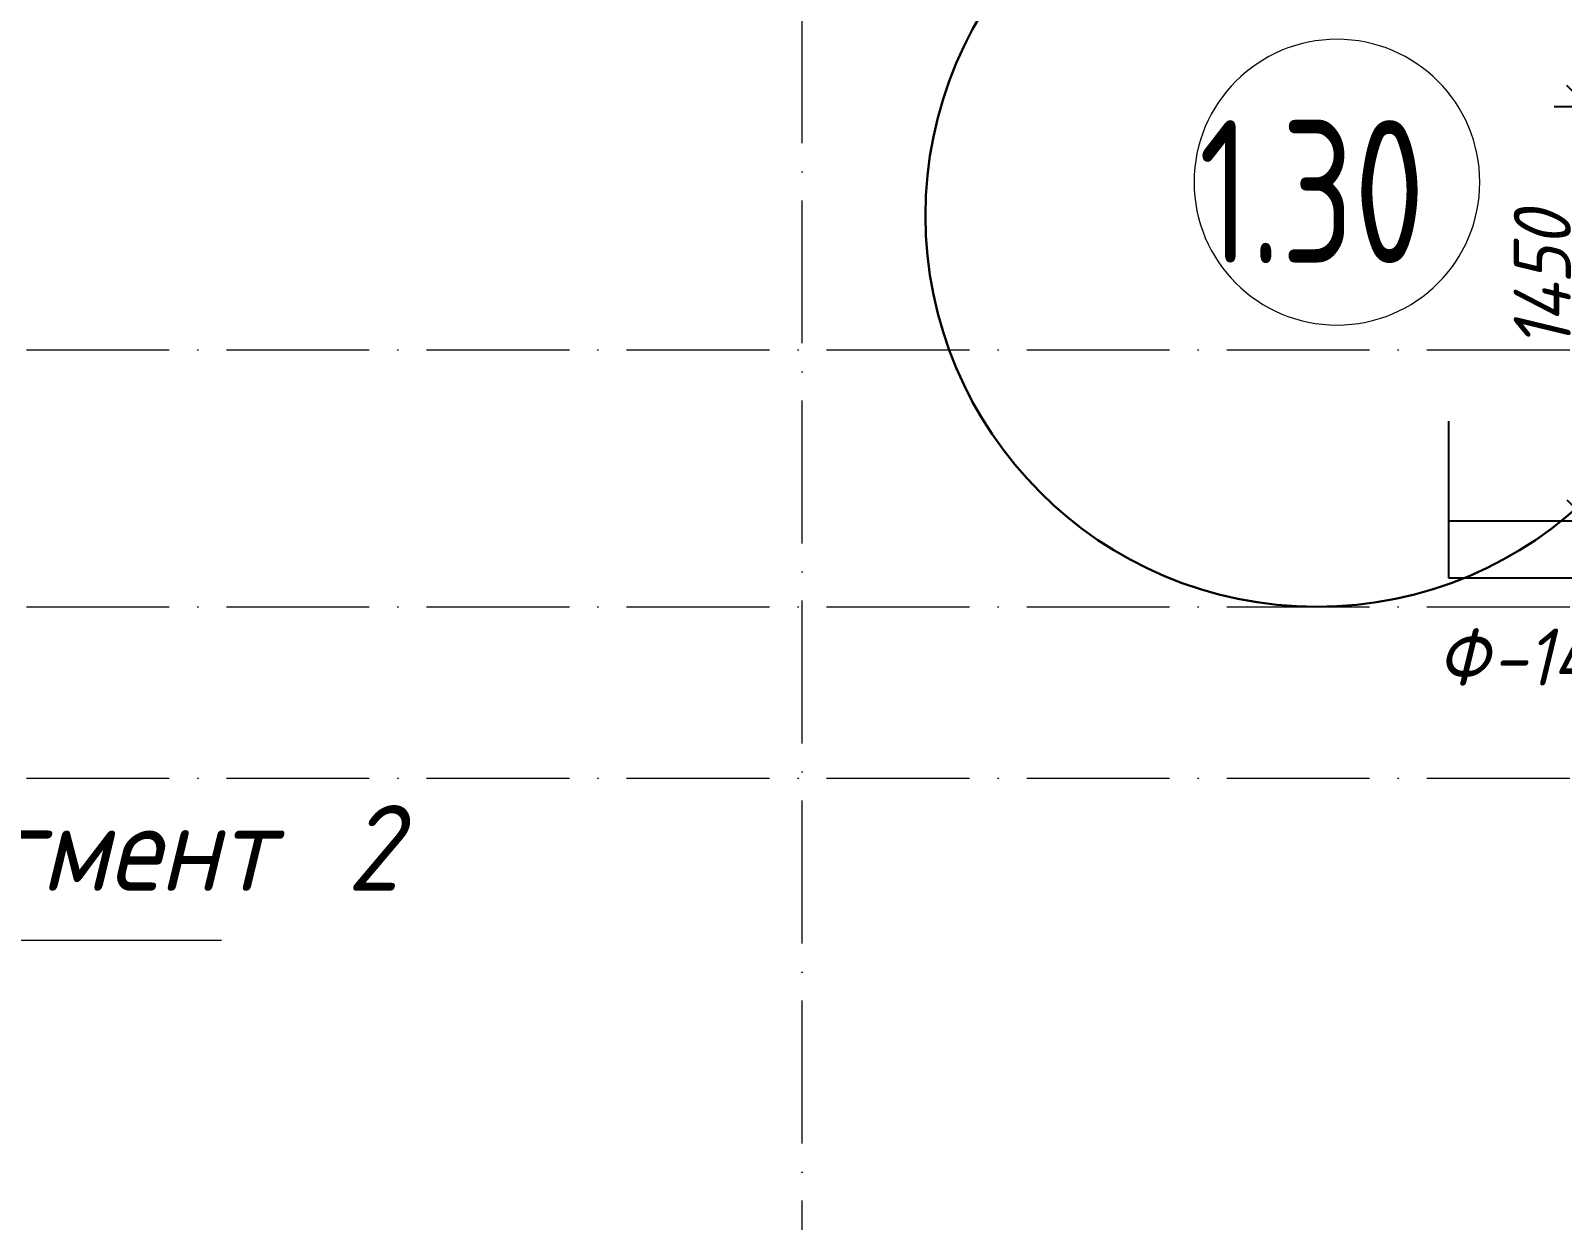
# Model space of a CAD drawing. Header units: millimetres. Extents: x 12986 to 523328, y -9759 to 30092.
# Drawn here: x 92607 to 97967, y 8953 to 13117 of the extents above; entities that cross this region are included whole.
import ezdxf

# ---------------------------------------------------------------- set-up
doc = ezdxf.new("R2010")
doc.units = ezdxf.units.MM
doc.linetypes.add('50_200_ШТРИХ_1Т_ш5_п1_п1_', pattern=[700, 500, -100, 0, -100])
doc.layers.add('0)Допникки кружки', color=7, linetype='Continuous', plot=False)
for name, color, linetype, lineweight in [('A-ANNO-DIMS', 7, 'Continuous', 9), ('A-ANNO-SYMB', 7, 'Continuous', 9), ('A-AREA-IDEN', 7, 'Continuous', 9), ('A-GENM-IDEN', 7, 'Continuous', 9), ('Оси-2', 7, '50_200_ШТРИХ_1Т_ш5_п1_п1_', 9)]:
    doc.layers.add(name, color=color, linetype=linetype, lineweight=lineweight)
doc.styles.add('ISOCPEUR_I_3', font='isocpeui.ttf', dxfattribs={"width": 0.9, "height": 200})
doc.styles.add('ISOCPEUR_I_4', font='isocpeui.ttf', dxfattribs={"width": 0.9, "height": 300})
doc.styles.add('СПДС', font='ГОСТ тип А.ttf', dxfattribs={"width": 0.9})
doc.dimstyles.new('ISO-2_0_0_9К_СРЕДНИЙ_1', dxfattribs={"dimscale": 304.8, "dimtxt": 199.196235, "dimasz": 0.492126, "dimexe": 0.393701, "dimexo": 0, "dimgap": 0, "dimtad": 1, "dimdec": 0, "dimzin": 0, "dimdsep": 46, "dimtxsty": 'ISOCPEUR_I_3', "dimblk1": 'OBLIQUE', "dimblk2": 'OBLIQUE', "dimsah": 1, "dimcen": 0.09, "dimdle": 0.393701, "dimazin": 0, "dimtfac": 1, "dimtdec": 4, "dimtix": 1, "dimtmove": 2, "dimatfit": 3, "dimfxl": 1, "dimtvp": 1, "dimtolj": 1, "dimtzin": 0, "dimarcsym": 2})
doc.dimstyles.get("Standard").update_dxf_attribs({"dimtxt": 0.18, "dimasz": 0.18, "dimexe": 0.18, "dimexo": 0.0625, "dimgap": 0.09, "dimtad": 0, "dimtih": 1, "dimtoh": 1, "dimdec": 4, "dimzin": 0, "dimdsep": 46, "dimtxsty": 'Standard', "dimcen": 0.09, "dimadec": 0, "dimazin": 0, "dimtfac": 1, "dimtdec": 4, "dimtofl": 0, "dimtmove": 0, "dimatfit": 3, "dimfxl": 1, "dimtolj": 1, "dimtzin": 0, "dimarcsym": 0})

# ---------------------------------------------------------------- blocks, each defined once
blk = doc.blocks.new('_Oblique')
at = {"color": 0, "linetype": 'ByBlock', "lineweight": -2}
blk.add_line((-0.5, -0.5), (0.5, 0.5), dxfattribs=at)
blk = doc.blocks.new('DIMBLOCK528-АР1_Кладочный план 1 этажа')
at = {"layer": 'A-ANNO-DIMS', "color": 0, "lineweight": -2, "transparency": 16777216}
for p, q in [((98057.9, 12970), (98057.9, 12523.1)), ((98729, 12850), (97937.9, 12850)), ((98057.9, 11280), (98057.9, 12062.3)), ((98729, 11400), (97937.9, 11400))]:
    blk.add_line(p, q, dxfattribs=at)
at = {"layer": 'Defpoints', "color": 0, "transparency": 16777216}
for p in [(98729, 12850), (98057.9, 11400), (98729, 11400)]:
    blk.add_point(p, dxfattribs=at)
at = {"layer": 'A-ANNO-DIMS', "color": 0, "lineweight": -2, "transparency": 16777216, "xscale": 150, "yscale": 150, "zscale": 150}
for p, rotation in [((98057.9, 12850), 90), ((98057.9, 11400), 270)]:
    blk.add_blockref('_Oblique', p, dxfattribs=dict(at, rotation=rotation))
at = {"layer": 'A-ANNO-DIMS', "color": 0, "transparency": 16777216, "insert": (97796.6, 12003.1), "char_height": 200, "width": 579.201, "attachment_point": 1, "rotation": 90, "line_spacing_factor": 1.149209, "style": 'ISOCPEUR_I_3'}
blk.add_mtext('\\A1;1450', dxfattribs=at)
blk = doc.blocks.new('DIMBLOCK529-АР1_Кладочный план 1 этажа')
at = {"layer": 'A-ANNO-DIMS', "color": 0, "lineweight": -2, "transparency": 16777216}
for p, q in [((97569.8, 11400), (97569.8, 11749.8)), ((97569.8, 11749.8), (97569.9, 11749.8)), ((98728.9, 11400), (97569.6, 11400)), ((97569.8, 11200.2), (97569.8, 11399.8)), ((98703.8, 11200), (97569.6, 11200))]:
    blk.add_line(p, q, dxfattribs=at)
at = {"layer": 'A-ANNO-DIMS', "color": 0, "transparency": 16777216}
for points in [[(97569.7, 11399.8), (97569.8, 11399.8), (97569.8, 11400)], [(97569.7, 11200.2), (97569.8, 11200.2), (97569.8, 11200)]]:
    blk.add_solid(points, dxfattribs=at)
at = {"layer": 'Defpoints', "color": 0, "transparency": 16777216}
for p in [(98729, 11400), (97569.8, 11200), (98703.8, 11200)]:
    blk.add_point(p, dxfattribs=at)
at = {"layer": 'A-ANNO-DIMS', "color": 0, "transparency": 16777216, "insert": (97570, 11522.3), "char_height": 0.18, "width": 455.087, "attachment_point": 1, "rotation": 90, "line_spacing_factor": 1.149209}
blk.add_mtext('\\A1;200.0000', dxfattribs=at)
blk = doc.blocks.new('План этажа - длина полки 8 мм-17663127-АР1_Кладочный план 1 этажа')
at = {"layer": 'A-ANNO-SYMB'}
blk.add_line((-4, 0.001), (4, 0.001), dxfattribs=at)
blk = doc.blocks.new('Марка_Помещения - Номер-25198446-Объем проектирования 1 этажа')
at = {"layer": 'A-AREA-IDEN'}
for start, end in [(360, 180), (180, 360)]:
    blk.add_arc((0, 0), 2.5, start, end, dxfattribs=at)

msp = doc.modelspace()

# ---------------------------------------------------------------- linework, layer by layer
at = {"layer": '0)Допникки кружки', "color": 6, "lineweight": 30}
msp.add_circle((97107.38563, 12469.38563), 1369.38563, dxfattribs=at)
at = {"layer": 'Оси-2'}
for p, q in [((95306.89325, -4080), (95306.89325, 28636.94316)), ((57586.89328, 12000), (187948.52131, 12000)), ((57586.89328, 11100), (187948.52131, 11100)), ((57586.89328, 10500), (187948.52131, 10500))]:
    msp.add_line(p, q, dxfattribs=at)

# ---------------------------------------------------------------- block references
at = {"layer": 'A-ANNO-SYMB', "xscale": 99.99999999999993, "yscale": 99.99999999999993, "zscale": 99.99999999999993}
msp.add_blockref('План этажа - длина полки 8 мм-17663127-АР1_Кладочный план 1 этажа', (92874.90236, 9932.93325), dxfattribs=at)
at = {"layer": 'A-AREA-IDEN', "xscale": 199.9999999999999, "yscale": 199.9999999999999, "zscale": 199.9999999999999}
msp.add_blockref('Марка_Помещения - Номер-25198446-Объем проектирования 1 этажа', (97178.06955, 12586.15189), dxfattribs=at)

# ---------------------------------------------------------------- texts
at = {"layer": 'A-ANNO-SYMB', "char_height": 300, "attachment_point": 1, "style": 'ISOCPEUR_I_4'}
for s, insert, width in [('Фрагмент', (91820.9057, 10406.28821), 2085.1891875), (' 2', (93541.35883, 10406.28821), 432.91125)]:
    msp.add_mtext(s, dxfattribs=dict(at, insert=insert, width=width))
at = {"layer": 'A-AREA-IDEN', "insert": (96694.30325, 12803.2705), "char_height": 500, "width": 1212.1515, "attachment_point": 1, "style": 'СПДС'}
msp.add_mtext('1.30', dxfattribs=at)
at = {"layer": 'A-GENM-IDEN', "char_height": 200, "attachment_point": 1, "style": 'ISOCPEUR_I_3'}
for s, insert, width in [('\\fISOCPEUR|b0|i1|c204|p34|;\\W.9;Ф', (97528.23618, 11024.15766), 230.886), ('-14', (97718.73618, 11024.15766), 461.772)]:
    msp.add_mtext(s, dxfattribs=dict(at, insert=insert, width=width))

# ---------------------------------------------------------------- dimensions: what is measured, and where the dimension line sits
at = {"layer": 'A-ANNO-DIMS'}
dim = msp.add_linear_dim(base=(98057.86702, 11400.00001), p1=(98728.96504, 12850.00001), p2=(98728.96504, 11400.00001), angle=90, dimstyle='ISO-2_0_0_9К_СРЕДНИЙ_1', override={"dimpost": '<>', "dimfxl": 1450}, dxfattribs=at)
dim.commit()
dim.dimension.update_dxf_attribs({"geometry": 'DIMBLOCK528-АР1_Кладочный план 1 этажа', "text_midpoint": (97929.90921, 12292.69655), "dimtype": 160, "text_rotation": 90})
dim = msp.add_linear_dim(base=(97569.75374, 11200.00001), p1=(98728.96504, 11400.00001), p2=(98703.84526, 11200.00001), angle=90, dimstyle='Standard', dxfattribs=at)
dim.commit()
dim.dimension.update_dxf_attribs({"geometry": 'DIMBLOCK529-АР1_Кладочный план 1 этажа', "text_midpoint": (97570.14374, 11749.84305), "dimtype": 160, "text_rotation": 90})

doc.saveas('drawing.dxf')
